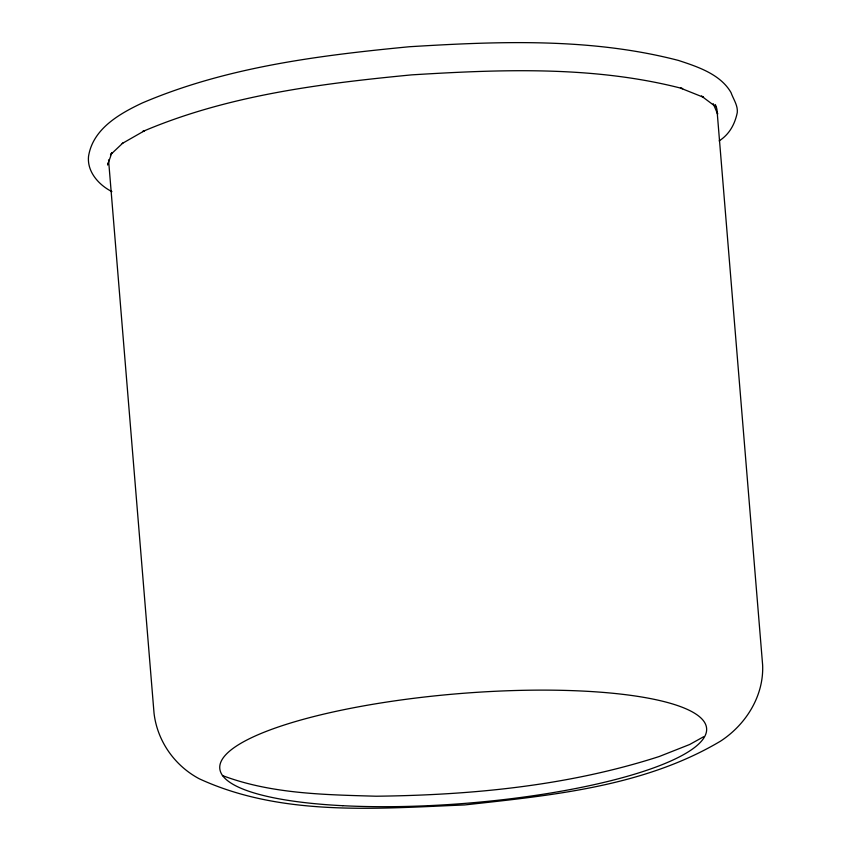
<?xml version="1.0" encoding="UTF-8"?>
<svg xmlns="http://www.w3.org/2000/svg" width="851" height="851" viewBox="0 0 851 851"><rect width="100%" height="100%" fill="white"/><g stroke="black" fill="none" stroke-linecap="round" stroke-linejoin="round"><path stroke-width="1.28" d="M108.417 162.52L107.598 164.988L111.906 152.627L110.492 154.733L123.118 142.798M719.148 140.904C729.413 134.288 734.87 124.246 737.274 112.555C738.008 105.354 733.285 99.11 731.03 92.599C720.382 74.111 697.384 66.655 678.364 60.41C590.754 37.614 498.888 41.263 409.331 46.741C318.795 55.485 226.536 66.984 142.234 103.003C119.385 113.779 92.823 128.884 88.536 156.371C86.919 171.817 98.939 185.082 111.896 191.603M122.172 143.511L144.659 130.66L142.617 131.543C227.536 95.259 320.476 83.664 411.671 74.867C501.888 69.346 594.423 65.676 682.672 88.632L680.481 88.089L703.575 97.322L701.479 96.067L715.67 106.652M703.596 736.764L689.693 744.487L659.259 756.507C568.032 785.92 471.486 795.132 376.046 796.217C324.571 794.706 271.203 793.972 222.43 775.548M713.212 103.694L717.68 114.119L717.127 111.587A305.264 68.665 -4.7 0 0 715.255 104.524M717.127 111.587L762.624 664.939C764.017 695.841 745.933 724.648 720.489 741.178C643.739 786.803 551.586 795.302 464.667 804.94C376.504 808.556 281.638 816.779 199.24 778.771C174.54 765.623 157.339 741.072 154.042 713.298L108.556 159.935M342.815 805.706A244.216 54.932 -4.7 0 0 706.638 729.073A244.216 54.932 -4.7 0 0 340.166 710.457A244.216 54.932 -4.7 0 0 342.815 805.706"/></g></svg>
